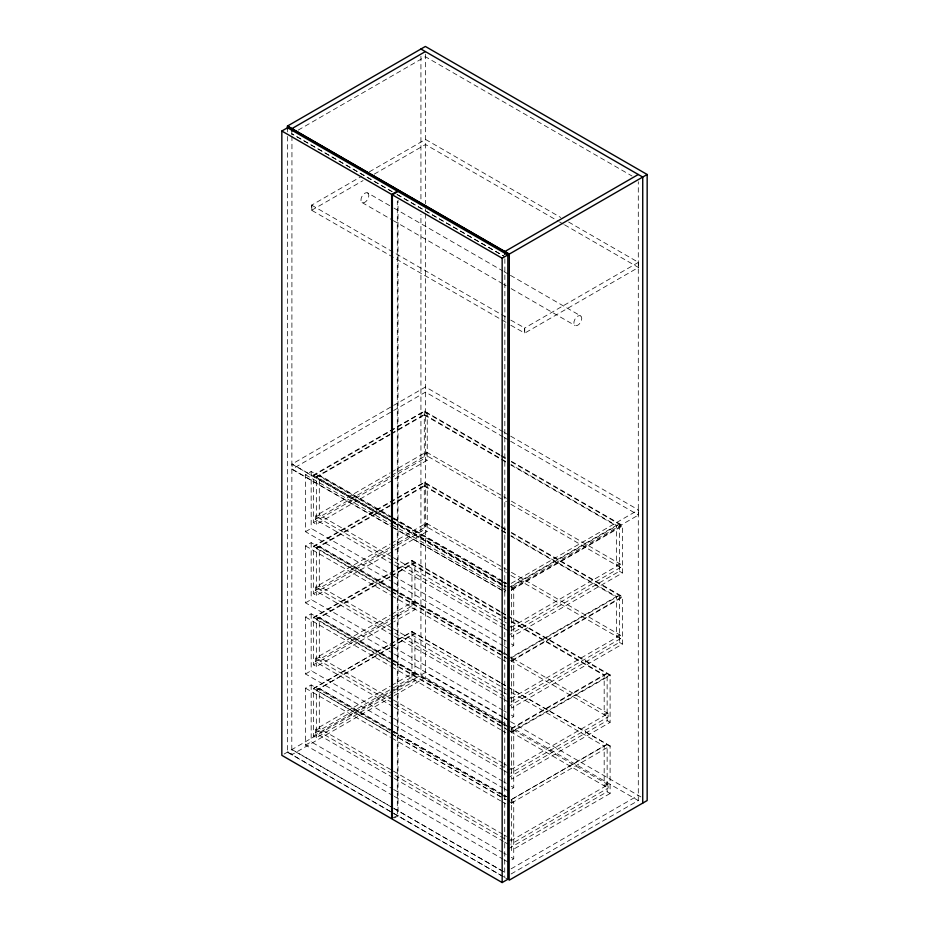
<?xml version="1.0" encoding="UTF-8"?>
<svg xmlns="http://www.w3.org/2000/svg" width="929" height="929" viewBox="0 0 929 929"><rect width="100%" height="100%" fill="white"/><g stroke="black" fill="none" stroke-linecap="round" stroke-linejoin="round"><path stroke-width="0.7" stroke-dasharray="4.64 3.48" d="M298.174 130.13L425.366 56.692L632.022 176.011M505.945 322.27L311.656 210.268L311.656 205.146L361.787 176.208M369.289 171.877L425.517 139.42L560.779 217.514M311.656 210.268L363.042 180.609M374.282 174.118L425.517 144.541L558.283 221.183M638.432 262.35L524.583 328.076L524.583 333.197L638.432 267.471L638.432 262.35L568.293 221.857M393.025 582.216L305.502 531.69L305.502 474.777L311.169 471.502L389.948 516.977M392.352 480.409L316.336 524.293L313.387 522.574L313.387 475.056L424.286 411.036L500.104 454.815M389.855 434.319L316.336 476.763L316.336 524.293M391.109 433.599L427.235 412.743L427.235 460.261L393.594 479.689M316.336 477.332L389.855 434.888M391.109 434.168L427.235 413.312M393.037 564.298L315.361 519.45L315.361 516.036L390.122 472.873M391.364 472.153L426.248 452.005L506.433 498.304M316.336 516.605L319.297 514.898L392.166 556.97M427.235 452.574L424.286 454.281L506.433 501.718M315.361 519.45L390.122 476.287M391.364 475.567L426.248 455.419L426.248 452.005M313.387 522.574L424.286 458.554L427.235 460.261M305.502 531.69L311.169 528.415L392.444 575.341M393.025 653.366L305.502 602.828L305.502 545.915L311.169 542.641L389.948 588.127M392.352 551.547L316.336 595.431L313.387 593.724L313.387 546.194L424.286 482.174L500.104 525.953M389.855 505.457L316.336 547.901L316.336 595.431M391.109 504.737L427.235 483.881L427.235 531.4L393.594 550.827M316.336 548.47L389.855 506.026M391.109 505.306L427.235 484.45M393.037 635.436L315.361 590.589L315.361 587.174L390.122 544.011M391.364 543.291L426.248 523.155L506.433 569.442M316.336 587.743L319.297 586.036L392.166 628.109M427.235 523.724L424.286 525.431L506.433 572.856M315.361 590.589L390.122 547.425M391.364 546.705L426.248 526.569L426.248 523.155M313.387 593.724L424.286 529.693L427.235 531.4M305.502 602.828L311.169 599.553L392.444 646.479M393.025 724.504L305.502 673.966L305.502 617.053L311.169 613.779L389.948 659.265M392.456 622.627L316.336 666.569L313.387 664.862L313.387 617.344L411.965 560.431L500.348 611.456M389.959 576.537L316.336 619.051L316.336 666.569M391.214 575.817L414.915 562.138L414.915 609.656L393.71 621.907M316.336 619.62L389.959 577.106M391.214 576.386L414.915 562.707M393.037 706.574L315.361 661.727L315.361 658.313L390.226 615.091M391.469 614.371L413.928 601.4L413.928 604.814L391.469 617.785M316.336 658.882L319.297 657.175L392.166 699.247M411.965 603.676L414.915 601.969M315.361 661.727L390.226 618.505M313.387 664.862L411.965 607.949L414.915 609.656M305.502 673.966L311.169 670.692L392.444 717.618M393.025 795.642L305.502 745.104L305.502 688.192L311.169 684.928L389.948 730.403M392.456 693.766L316.336 737.707L313.387 736L313.387 688.482L411.965 631.569L500.348 682.594M389.959 647.687L316.336 690.189L316.336 737.707M391.214 646.967L414.915 633.276L414.915 680.794L393.71 693.046M316.336 690.363L389.959 647.85M391.214 647.13L414.915 633.45M511.252 583.342L638.432 509.916L638.432 515.038L511.252 588.463M511.055 586.873L619.457 524.281M511.519 586.036L511.519 636.969L622.418 572.949L622.418 525.419L511.519 589.45L508.558 587.743L619.457 523.712L619.457 571.242L508.558 635.262M511.473 589.764L513.737 588.452L513.737 645.365L509.208 647.989M511.519 590.02L622.418 525.988L511.414 461.91M393.037 777.724L315.361 732.876L315.361 729.462L390.226 686.229M391.469 685.509L413.928 672.55L413.928 675.964L391.469 688.923M316.336 730.031L319.297 728.324L392.166 770.385M411.965 674.826L414.915 673.119M315.361 732.876L390.226 689.643M313.387 736L411.965 679.087L414.915 680.794M284.111 754.046L392.944 691.211M393.501 690.886L425.366 672.491L503.053 717.339M511.519 625.879L508.558 627.586L315.361 516.036M619.457 563.555L616.508 565.262L616.508 525.419L510.973 464.5M305.502 745.104L311.169 741.841L392.444 788.756M510.799 627.435L620.444 564.124L620.444 567.538L510.799 630.849M392.944 696.332L291.799 754.731L291.95 135.843M394.198 695.612L425.366 677.613L425.366 208.758M511.055 658.011L619.457 595.431M511.519 657.175L511.519 708.119L622.418 644.087L622.418 596.569L511.519 660.589L508.558 658.882L619.457 594.862L619.457 642.38L508.558 706.412M511.473 660.902L513.737 659.59L513.737 716.503L509.208 719.127M511.519 661.158L622.418 597.138L511.414 533.049M511.519 697.017L508.558 698.724L315.361 587.174M619.457 634.693L616.508 636.4L616.508 596.569L510.973 535.638M510.799 698.573L620.444 635.262L620.444 638.676L510.799 701.987M511.055 729.149L607.136 673.688M511.519 728.313L511.519 779.257L610.098 722.344L610.098 674.826L511.519 731.727L508.558 730.02L607.136 673.107L607.136 720.637L508.558 777.55M511.473 732.04L513.737 730.74L513.737 787.653L509.208 790.265M511.519 732.296L610.098 675.395L507.884 616.38M391.632 818.739L397.298 815.465L397.298 201.279M394.639 817.857L398.03 815.894L398.03 200.258M511.519 768.155L508.558 769.862L315.361 658.313M607.136 712.949L604.175 714.656L604.175 674.826L511.205 621.141M510.799 769.711L608.123 713.518L608.123 716.933L510.799 773.125M511.055 799.892L607.136 744.419M511.519 803.039L610.098 745.964L507.884 686.949M511.473 803.19L513.737 801.878L513.737 858.791L509.208 861.404M511.519 839.293L508.558 841L315.361 729.462M607.136 784.088L604.175 785.795L604.175 745.964M510.799 840.85L608.123 784.657L608.123 788.071L510.799 844.264M508.558 848.688L607.136 791.775L610.098 793.482L610.098 745.964M610.098 793.482L511.519 850.395L511.519 799.463M511.101 868.847L638.293 795.421M287.514 136.435L287.363 752.165L504.865 877.568M511.101 873.968L638.293 800.543L638.293 181.747M559.525 221.915L563.288 224.086M564.542 224.806L638.432 267.471M392.143 191.571L291.799 133.811L391.992 191.664M397.147 194.463L504.865 256.659M397.008 194.556L504.714 256.741M367.675 192.918A5.574 3.217 -60 0 1 365.91 201.558A5.574 3.217 -60 0 1 361.079 198.771A5.574 3.217 -60 0 1 367.675 192.918L392.723 207.388M393.977 208.108L502.949 271.024M504.203 271.744L509.208 274.636M510.462 275.356L580.602 315.848A5.574 3.217 -60 0 1 578.837 324.488A5.574 3.217 -60 0 1 574.006 321.701A5.574 3.217 -60 0 1 580.602 315.848M362.101 202.58L392.166 219.941M393.408 220.661L502.38 283.566M503.634 284.297L506.142 285.737M511.147 288.629L575.028 325.51M311.656 205.146L505.945 317.149M510.799 320.122L524.734 327.995L524.734 333.116L510.799 325.243M503.17 431.822L425.517 386.987L291.95 464.105L392.143 521.947M504.424 432.542L509.429 435.434M510.683 436.154L638.432 509.916M503.17 436.944L425.517 392.108L291.95 469.226L392.143 527.068M504.424 437.664L509.429 440.555M510.683 441.275L638.432 515.038M501.358 455.535L506.386 458.438M511.414 461.341L622.418 525.419M500.104 455.384L424.286 411.605L313.387 475.625L390.47 520.124M501.358 456.104L506.386 459.007M424.286 414.45L505.945 461.597M424.286 415.019L505.945 462.166M510.973 465.069L616.508 525.988M511.414 501.172L620.444 564.124M510.973 504.331L620.444 567.538M619.457 571.242L622.418 572.949M501.358 526.673L506.386 529.576M511.414 532.48L622.418 596.569M500.104 526.522L424.286 482.743L313.387 546.763L390.47 591.274M501.358 527.242L506.386 530.145M424.286 485.588L505.945 532.735M424.286 486.157L505.945 533.304M510.973 536.207L616.508 597.138M511.414 572.322L620.444 635.262M510.973 575.481L620.444 638.676M619.457 642.38L622.418 644.087M392.166 517.128L319.297 475.056L319.297 514.898M393.42 517.848L502.728 580.962M503.982 581.682L506.491 583.133M319.297 475.625L392.166 517.697M393.42 518.417L502.728 581.531M503.982 582.251L506.491 583.702M391.19 517.708L499.988 580.509M501.23 581.24L506.235 584.12M511.24 587.012L513.737 588.452M313.387 475.056L390.47 519.555M391.724 520.286L506.05 586.292M391.724 520.855L506.05 586.861M392.293 521.866L292.089 464.012L292.089 469.133L392.293 526.987M393.548 522.586L502.508 585.502M393.397 522.679L505.016 586.942L505.016 592.063L393.397 527.8M305.502 474.777L390.528 523.863M391.783 524.583L500.568 587.395M501.823 588.115L506.816 591.007M393.548 527.707L502.508 590.623M501.602 612.188L506.63 615.079M507.884 615.811L610.098 674.826M500.348 612.025L411.965 561L313.387 617.913L390.47 662.412M501.602 612.757L506.63 615.66M411.965 563.845L502.415 616.066M503.669 616.798L506.189 618.238M411.965 564.414L502.415 616.635M503.669 617.367L506.189 618.807M511.205 621.71L604.175 675.395M393.42 557.69L502.728 620.793M503.982 621.524L506.491 622.976M394.291 565.018L503.286 627.946M504.54 628.678L508.291 630.837M393.699 576.061L502.484 638.873M503.739 639.593L506.235 641.033M511.24 643.925L513.737 645.365M394.279 582.947L503.065 645.748M504.319 646.468L508.07 648.639M392.166 588.266L319.297 546.194L319.297 586.036M393.42 588.998L502.728 652.1M503.982 652.82L506.491 654.271M319.297 546.763L392.166 588.835M393.42 589.567L608.123 713.518M391.19 588.847L499.988 651.659M501.23 652.379L506.235 655.259M511.24 658.15L513.737 659.59M313.387 546.194L390.47 590.705M391.724 591.425L506.05 657.43M391.724 591.994L509.15 659.787M510.404 660.519L608.123 716.933M305.502 545.915L390.528 595.001M391.783 595.733L500.568 658.533M501.823 659.253L506.816 662.145M607.136 720.637L610.098 722.344M501.602 683.326L506.63 686.229M500.348 682.769L411.965 631.743L313.387 688.656L390.47 733.155M501.602 683.5L506.63 686.392M507.884 687.123L610.098 746.126M411.965 634.983L502.415 687.379M503.669 687.936L506.189 689.55M511.205 692.291L604.175 746.126M393.42 628.828L502.728 691.942M503.982 692.662L506.491 694.114M394.291 636.156L503.286 699.084M504.54 699.816L508.291 701.987M393.699 647.199L502.484 710.011M503.739 710.731L506.235 712.171M511.24 715.063L513.737 716.503M394.279 654.086L503.065 716.898M504.319 717.618L508.07 719.778M504.273 718.047L509.324 720.962M510.532 721.659L640.894 796.919M500.51 720.997L420.93 675.046L420.93 214.216M501.126 721.345L506.781 724.608M508.035 725.34L641.614 802.459M392.166 659.404L319.297 617.344L319.297 657.175M393.42 660.136L502.728 723.238M503.982 723.97L506.491 725.421M319.297 617.913L392.166 659.973M393.42 660.705L608.123 784.657M391.19 659.985L499.988 722.797M501.23 723.517L506.235 726.408M511.24 729.288L513.737 730.74M313.387 617.344L390.47 661.843M391.724 662.563L506.05 728.568M391.724 663.132L509.15 730.937M510.404 731.657L608.123 788.071M305.502 617.053L390.528 666.151M391.783 666.871L500.568 729.671M501.823 730.403L506.816 733.283M393.42 699.978L502.728 763.081M503.982 763.801L506.491 765.252M394.291 707.306L503.286 770.234M504.54 770.954L508.291 773.125M393.699 718.338L502.484 781.15M503.739 781.87L506.235 783.321M511.24 786.201L513.737 787.653M394.279 725.224L503.065 788.036M504.319 788.756L508.07 790.916M392.166 730.554L319.297 688.482L319.297 728.324M393.42 731.274L502.728 794.376M503.982 795.108L506.491 796.559M319.297 688.656L392.166 730.717M393.42 731.448L502.728 794.55M503.982 795.282L506.491 796.722M391.19 731.123L499.988 793.935M501.23 794.655L506.235 797.546M511.24 800.438L513.737 801.878M313.387 688.482L390.47 732.981M391.724 733.713L506.05 799.718M511.519 802.877L508.558 801.17L607.136 744.257L607.136 791.775M391.724 733.875L506.05 799.881M305.502 688.192L390.528 737.289M391.783 738.009L500.568 800.821M501.823 801.541L506.816 804.433M393.42 771.116L502.728 834.219M503.982 834.95L506.491 836.39M394.291 778.444L503.286 841.372M504.54 842.092L508.291 844.264M393.699 789.487L502.484 852.288M503.739 853.019L506.235 854.459M511.24 857.351L513.737 858.791M394.279 796.362L503.065 859.174M504.319 859.894L508.07 862.066M291.95 749.517L392.143 807.371M393.397 808.091L504.865 872.447L291.799 749.598M287.514 752.084L508.198 879.496M504.865 258.773L504.714 877.661M425.366 54.137L425.366 203.73M424.286 411.036L424.286 458.554M424.286 482.174L424.286 529.693M420.93 56.263L420.93 201.175M411.965 560.431L411.965 607.949M411.965 631.569L411.965 679.087M311.807 205.065L311.807 210.186M311.169 471.502L311.169 528.415M311.169 542.641L311.169 599.553M311.169 613.779L311.169 670.692M311.169 684.928L311.169 741.841M291.799 129.967L291.799 134.484M287.514 128.945L287.363 131.918"/><path stroke-width="1.39" d="M281.835 131.024L287.514 127.749L397.298 191.13L391.632 194.405L281.835 131.024L281.835 755.347L391.632 818.739L391.632 194.405M291.799 128.69L425.366 51.571M392.363 194.835L398.03 191.56L507.826 254.941L507.826 879.275L502.159 882.55L392.363 819.169L392.363 194.835L502.159 258.216L507.826 254.941M504.714 251.62L638.293 174.501M647.165 174.501L509.15 254.174L287.363 126.123L425.366 46.45L647.165 174.501L647.165 800.543L509.15 880.216L509.301 254.093L287.514 126.042L287.363 129.026M420.93 49.016L642.729 177.067L642.729 803.097M504.865 251.527L504.714 254.511M502.159 258.216L502.159 882.55M291.95 128.597L291.95 131.163"/></g></svg>
